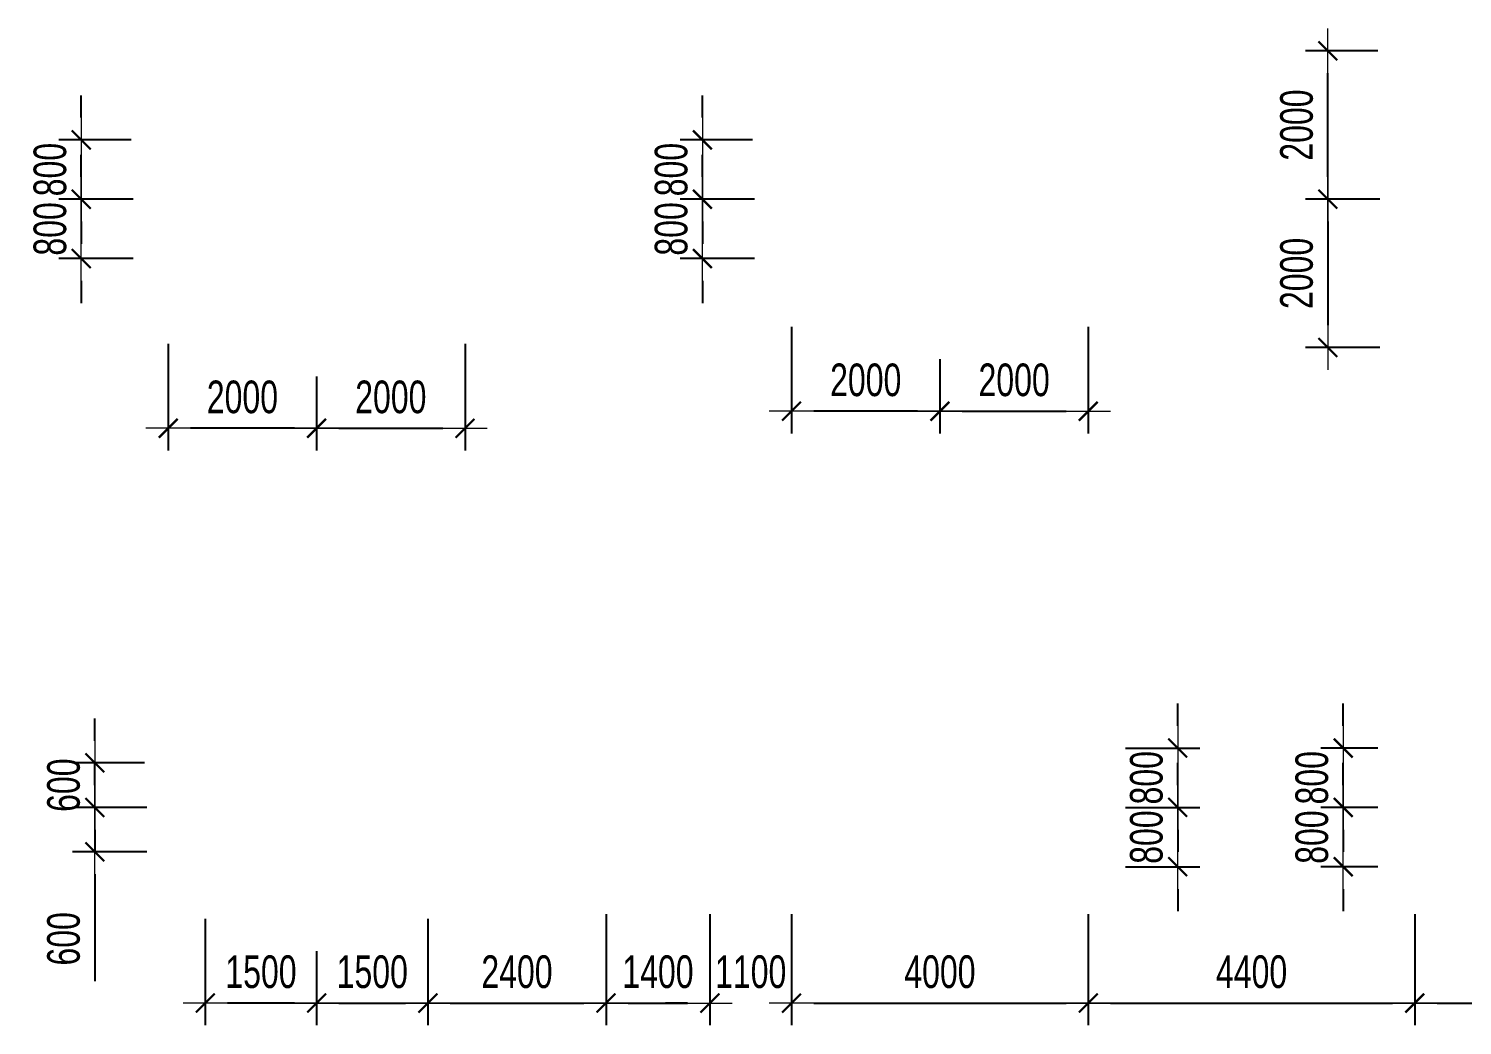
# Model space of a CAD drawing. Header units: millimetres. Extents: x -259680 to 389590, y -106473 to 139263.
# Drawn here: x 101919 to 121240, y 35562 to 49000 of the extents above; entities that cross this region are included whole.
import ezdxf

# ---------------------------------------------------------------- set-up
doc = ezdxf.new("R2010")
doc.units = ezdxf.units.MM
doc.layers.get('Defpoints').update_dxf_attribs({"color": 151, "lineweight": 9})
doc.layers.add('NDC_S_DIM', color=1, linetype='Continuous', lineweight=15)
doc.styles.add('NDC_DIM', font='', dxfattribs={"width": 0.75})
doc.styles.get('NDC_DIM').set_extended_font_data('Dotum')
doc.dimstyles.new('NDC_dim_200', dxfattribs={"dimscale": 200, "dimtxt": 2.2, "dimasz": 1.5, "dimexe": 1.5, "dimexo": 2.5, "dimgap": 1, "dimtad": 1, "dimdec": 0, "dimzin": 0, "dimdsep": 46, "dimtxsty": 'NDC_DIM', "dimblk": 'DIMMARK', "dimcen": 0.09, "dimdle": 1.2, "dimclrd": 1, "dimclre": 1, "dimclrt": 3, "dimadec": 0, "dimazin": 0, "dimtfac": 1, "dimtdec": 0, "dimtix": 1, "dimtofl": 0, "dimtmove": 0, "dimatfit": 3, "dimfxl": 6, "dimfxlon": 1, "dimtolj": 1, "dimtzin": 0, "dimarcsym": 0})

# ---------------------------------------------------------------- blocks, each defined once
blk = doc.blocks.new('DIMMARK')
at = {"layer": 'NDC_S_DIM', "color": 1}
blk.add_line((-1.5, 0), (1, 0), dxfattribs=at)
at = {"layer": 'NDC_S_DIM', "color": 2, "const_width": 0.1}
blk.add_lwpolyline([(-0.424, -0.424), (0.424, 0.424)], dxfattribs=at)
blk = doc.blocks.new('*D976')
at = {"layer": 'Defpoints', "color": 0, "ltscale": 100, "transparency": 16777216}
for p in [(107800, 45250), (105800, 44812), (107800, 43612)]:
    blk.add_point(p, dxfattribs=at)
at = {"layer": 'NDC_S_DIM', "color": 1, "lineweight": -2, "ltscale": 100, "transparency": 16777216}
for p, q in [((107800, 44750), (107800, 43312)), ((105800, 44312), (105800, 43312)), ((106100, 43612), (107500, 43612))]:
    blk.add_line(p, q, dxfattribs=at)
at = {"layer": 'NDC_S_DIM', "color": 1, "lineweight": -2, "ltscale": 100, "transparency": 16777216, "xscale": 300, "yscale": 300, "zscale": 300, "rotation": 180}
blk.add_blockref('DIMMARK', (105800, 43612), dxfattribs=at)
at = {"layer": 'NDC_S_DIM', "color": 1, "lineweight": -2, "ltscale": 100, "transparency": 16777216, "xscale": 300, "yscale": 300, "zscale": 300}
blk.add_blockref('DIMMARK', (107800, 43612), dxfattribs=at)
at = {"layer": 'NDC_S_DIM', "color": 3, "ltscale": 100, "transparency": 16777216, "insert": (106800, 44032), "char_height": 440, "attachment_point": 5, "style": 'NDC_DIM'}
blk.add_mtext('\\A1;2000', dxfattribs=at)
blk = doc.blocks.new('*D977')
at = {"layer": 'Defpoints', "color": 0, "ltscale": 100, "transparency": 16777216}
for p in [(103800, 45250), (105800, 44812), (103800, 43612)]:
    blk.add_point(p, dxfattribs=at)
at = {"layer": 'NDC_S_DIM', "color": 1, "lineweight": -2, "ltscale": 100, "transparency": 16777216}
for p, q in [((103800, 44750), (103800, 43312)), ((105800, 44312), (105800, 43312)), ((105500, 43612), (104100, 43612))]:
    blk.add_line(p, q, dxfattribs=at)
at = {"layer": 'NDC_S_DIM', "color": 1, "lineweight": -2, "ltscale": 100, "transparency": 16777216, "xscale": 300, "yscale": 300, "zscale": 300, "rotation": 180}
blk.add_blockref('DIMMARK', (103800, 43612), dxfattribs=at)
at = {"layer": 'NDC_S_DIM', "color": 1, "lineweight": -2, "ltscale": 100, "transparency": 16777216, "xscale": 300, "yscale": 300, "zscale": 300}
blk.add_blockref('DIMMARK', (105800, 43612), dxfattribs=at)
at = {"layer": 'NDC_S_DIM', "color": 3, "ltscale": 100, "transparency": 16777216, "insert": (104800, 44032), "char_height": 440, "attachment_point": 5, "style": 'NDC_DIM'}
blk.add_mtext('\\A1;2000', dxfattribs=at)
blk = doc.blocks.new('*D978')
at = {"layer": 'Defpoints', "color": 0, "ltscale": 100, "transparency": 16777216}
for p in [(103828, 46700), (102628, 45900), (103828, 45900)]:
    blk.add_point(p, dxfattribs=at)
at = {"layer": 'NDC_S_DIM', "color": 1, "lineweight": -2, "ltscale": 100, "transparency": 16777216}
for p, q in [((102628, 47000), (102628, 47300)), ((103328, 46700), (102328, 46700)), ((103328, 45900), (102328, 45900)), ((102628, 45600), (102628, 45300))]:
    blk.add_line(p, q, dxfattribs=at)
at = {"layer": 'NDC_S_DIM', "color": 1, "lineweight": -2, "ltscale": 100, "transparency": 16777216, "xscale": 300, "yscale": 300, "zscale": 300}
for p, rotation in [((102628, 46700), 270), ((102628, 45900), 90)]:
    blk.add_blockref('DIMMARK', p, dxfattribs=dict(at, rotation=rotation))
at = {"layer": 'NDC_S_DIM', "color": 3, "ltscale": 100, "transparency": 16777216, "insert": (102208, 46300), "char_height": 440, "attachment_point": 5, "rotation": 90, "style": 'NDC_DIM'}
blk.add_mtext('\\A1;800', dxfattribs=at)
blk = doc.blocks.new('*D979')
at = {"layer": 'Defpoints', "color": 0, "ltscale": 100, "transparency": 16777216}
for p in [(102628, 47500), (103800, 47500), (103828, 46700)]:
    blk.add_point(p, dxfattribs=at)
at = {"layer": 'NDC_S_DIM', "color": 1, "lineweight": -2, "ltscale": 100, "transparency": 16777216}
for p, q in [((102628, 47800), (102628, 48100)), ((103300, 47500), (102328, 47500)), ((103328, 46700), (102328, 46700)), ((102628, 46400), (102628, 46100))]:
    blk.add_line(p, q, dxfattribs=at)
at = {"layer": 'NDC_S_DIM', "color": 1, "lineweight": -2, "ltscale": 100, "transparency": 16777216, "xscale": 300, "yscale": 300, "zscale": 300}
for p, rotation in [((102628, 47500), 270), ((102628, 46700), 90)]:
    blk.add_blockref('DIMMARK', p, dxfattribs=dict(at, rotation=rotation))
at = {"layer": 'NDC_S_DIM', "color": 3, "ltscale": 100, "transparency": 16777216, "insert": (102208, 47100), "char_height": 440, "attachment_point": 5, "rotation": 90, "style": 'NDC_DIM'}
blk.add_mtext('\\A1;800', dxfattribs=at)
blk = doc.blocks.new('*D980')
at = {"layer": 'Defpoints', "color": 0, "ltscale": 100, "transparency": 16777216}
for p in [(116200, 45480), (114200, 45042), (116200, 43842)]:
    blk.add_point(p, dxfattribs=at)
at = {"layer": 'NDC_S_DIM', "color": 1, "lineweight": -2, "ltscale": 100, "transparency": 16777216}
for p, q in [((116200, 44980), (116200, 43542)), ((114200, 44542), (114200, 43542)), ((114500, 43842), (115900, 43842))]:
    blk.add_line(p, q, dxfattribs=at)
at = {"layer": 'NDC_S_DIM', "color": 1, "lineweight": -2, "ltscale": 100, "transparency": 16777216, "xscale": 300, "yscale": 300, "zscale": 300, "rotation": 180}
blk.add_blockref('DIMMARK', (114200, 43842), dxfattribs=at)
at = {"layer": 'NDC_S_DIM', "color": 1, "lineweight": -2, "ltscale": 100, "transparency": 16777216, "xscale": 300, "yscale": 300, "zscale": 300}
blk.add_blockref('DIMMARK', (116200, 43842), dxfattribs=at)
at = {"layer": 'NDC_S_DIM', "color": 3, "ltscale": 100, "transparency": 16777216, "insert": (115200, 44262), "char_height": 440, "attachment_point": 5, "style": 'NDC_DIM'}
blk.add_mtext('\\A1;2000', dxfattribs=at)
blk = doc.blocks.new('*D981')
at = {"layer": 'Defpoints', "color": 0, "ltscale": 100, "transparency": 16777216}
for p in [(112200, 45480), (114200, 45042), (112200, 43842)]:
    blk.add_point(p, dxfattribs=at)
at = {"layer": 'NDC_S_DIM', "color": 1, "lineweight": -2, "ltscale": 100, "transparency": 16777216}
for p, q in [((112200, 44980), (112200, 43542)), ((114200, 44542), (114200, 43542)), ((113900, 43842), (112500, 43842))]:
    blk.add_line(p, q, dxfattribs=at)
at = {"layer": 'NDC_S_DIM', "color": 1, "lineweight": -2, "ltscale": 100, "transparency": 16777216, "xscale": 300, "yscale": 300, "zscale": 300, "rotation": 180}
blk.add_blockref('DIMMARK', (112200, 43842), dxfattribs=at)
at = {"layer": 'NDC_S_DIM', "color": 1, "lineweight": -2, "ltscale": 100, "transparency": 16777216, "xscale": 300, "yscale": 300, "zscale": 300}
blk.add_blockref('DIMMARK', (114200, 43842), dxfattribs=at)
at = {"layer": 'NDC_S_DIM', "color": 3, "ltscale": 100, "transparency": 16777216, "insert": (113200, 44262), "char_height": 440, "attachment_point": 5, "style": 'NDC_DIM'}
blk.add_mtext('\\A1;2000', dxfattribs=at)
blk = doc.blocks.new('*D982')
at = {"layer": 'Defpoints', "color": 0, "ltscale": 100, "transparency": 16777216}
for p in [(112200, 46700), (111000, 45900), (112200, 45900)]:
    blk.add_point(p, dxfattribs=at)
at = {"layer": 'NDC_S_DIM', "color": 1, "lineweight": -2, "ltscale": 100, "transparency": 16777216}
for p, q in [((111000, 47000), (111000, 47300)), ((111700, 46700), (110700, 46700)), ((111700, 45900), (110700, 45900)), ((111000, 45600), (111000, 45300))]:
    blk.add_line(p, q, dxfattribs=at)
at = {"layer": 'NDC_S_DIM', "color": 1, "lineweight": -2, "ltscale": 100, "transparency": 16777216, "xscale": 300, "yscale": 300, "zscale": 300}
for p, rotation in [((111000, 46700), 270), ((111000, 45900), 90)]:
    blk.add_blockref('DIMMARK', p, dxfattribs=dict(at, rotation=rotation))
at = {"layer": 'NDC_S_DIM', "color": 3, "ltscale": 100, "transparency": 16777216, "insert": (110580, 46300), "char_height": 440, "attachment_point": 5, "rotation": 90, "style": 'NDC_DIM'}
blk.add_mtext('\\A1;800', dxfattribs=at)
blk = doc.blocks.new('*D983')
at = {"layer": 'Defpoints', "color": 0, "ltscale": 100, "transparency": 16777216}
for p in [(111000, 47500), (112172, 47500), (112200, 46700)]:
    blk.add_point(p, dxfattribs=at)
at = {"layer": 'NDC_S_DIM', "color": 1, "lineweight": -2, "ltscale": 100, "transparency": 16777216}
for p, q in [((111000, 47800), (111000, 48100)), ((111672, 47500), (110700, 47500)), ((111700, 46700), (110700, 46700)), ((111000, 46400), (111000, 46100))]:
    blk.add_line(p, q, dxfattribs=at)
at = {"layer": 'NDC_S_DIM', "color": 1, "lineweight": -2, "ltscale": 100, "transparency": 16777216, "xscale": 300, "yscale": 300, "zscale": 300}
for p, rotation in [((111000, 47500), 270), ((111000, 46700), 90)]:
    blk.add_blockref('DIMMARK', p, dxfattribs=dict(at, rotation=rotation))
at = {"layer": 'NDC_S_DIM', "color": 3, "ltscale": 100, "transparency": 16777216, "insert": (110580, 47100), "char_height": 440, "attachment_point": 5, "rotation": 90, "style": 'NDC_DIM'}
blk.add_mtext('\\A1;800', dxfattribs=at)
blk = doc.blocks.new('*D985')
at = {"layer": 'Defpoints', "color": 0, "ltscale": 100, "transparency": 16777216}
for p in [(120628, 46700), (119428, 44700), (120628, 44700)]:
    blk.add_point(p, dxfattribs=at)
at = {"layer": 'NDC_S_DIM', "color": 1, "lineweight": -2, "ltscale": 100, "transparency": 16777216}
for p, q in [((120128, 46700), (119128, 46700)), ((119428, 46400), (119428, 45000)), ((120128, 44700), (119128, 44700))]:
    blk.add_line(p, q, dxfattribs=at)
at = {"layer": 'NDC_S_DIM', "color": 1, "lineweight": -2, "ltscale": 100, "transparency": 16777216, "xscale": 300, "yscale": 300, "zscale": 300}
for p, rotation in [((119428, 46700), 90), ((119428, 44700), 270)]:
    blk.add_blockref('DIMMARK', p, dxfattribs=dict(at, rotation=rotation))
at = {"layer": 'NDC_S_DIM', "color": 3, "ltscale": 100, "transparency": 16777216, "insert": (119008, 45700), "char_height": 440, "attachment_point": 5, "rotation": 90, "style": 'NDC_DIM'}
blk.add_mtext('\\A1;2000', dxfattribs=at)
blk = doc.blocks.new('*D986')
at = {"layer": 'Defpoints', "color": 0, "ltscale": 100, "transparency": 16777216}
for p in [(119428, 48700), (120600, 48700), (120628, 46700)]:
    blk.add_point(p, dxfattribs=at)
at = {"layer": 'NDC_S_DIM', "color": 1, "lineweight": -2, "ltscale": 100, "transparency": 16777216}
for p, q in [((120100, 48700), (119128, 48700)), ((119428, 47000), (119428, 48400)), ((120128, 46700), (119128, 46700))]:
    blk.add_line(p, q, dxfattribs=at)
at = {"layer": 'NDC_S_DIM', "color": 1, "lineweight": -2, "ltscale": 100, "transparency": 16777216, "xscale": 300, "yscale": 300, "zscale": 300}
for p, rotation in [((119428, 48700), 90), ((119428, 46700), 270)]:
    blk.add_blockref('DIMMARK', p, dxfattribs=dict(at, rotation=rotation))
at = {"layer": 'NDC_S_DIM', "color": 3, "ltscale": 100, "transparency": 16777216, "insert": (119008, 47700), "char_height": 440, "attachment_point": 5, "rotation": 90, "style": 'NDC_DIM'}
blk.add_mtext('\\A1;2000', dxfattribs=at)
blk = doc.blocks.new('*D988')
at = {"layer": 'Defpoints', "color": 0, "ltscale": 100, "transparency": 16777216}
for p in [(107300, 37500), (105800, 37062), (107300, 35862)]:
    blk.add_point(p, dxfattribs=at)
at = {"layer": 'NDC_S_DIM', "color": 1, "lineweight": -2, "ltscale": 100, "transparency": 16777216}
for p, q in [((107300, 37000), (107300, 35562)), ((105800, 36562), (105800, 35562)), ((106100, 35862), (107000, 35862))]:
    blk.add_line(p, q, dxfattribs=at)
at = {"layer": 'NDC_S_DIM', "color": 1, "lineweight": -2, "ltscale": 100, "transparency": 16777216, "xscale": 300, "yscale": 300, "zscale": 300, "rotation": 180}
blk.add_blockref('DIMMARK', (105800, 35862), dxfattribs=at)
at = {"layer": 'NDC_S_DIM', "color": 1, "lineweight": -2, "ltscale": 100, "transparency": 16777216, "xscale": 300, "yscale": 300, "zscale": 300}
blk.add_blockref('DIMMARK', (107300, 35862), dxfattribs=at)
at = {"layer": 'NDC_S_DIM', "color": 3, "ltscale": 100, "transparency": 16777216, "insert": (106550, 36282), "char_height": 440, "attachment_point": 5, "style": 'NDC_DIM'}
blk.add_mtext('\\A1;1500', dxfattribs=at)
blk = doc.blocks.new('*D989')
at = {"layer": 'Defpoints', "color": 0, "ltscale": 100, "transparency": 16777216}
for p in [(104300, 37500), (105800, 37062), (104300, 35862)]:
    blk.add_point(p, dxfattribs=at)
at = {"layer": 'NDC_S_DIM', "color": 1, "lineweight": -2, "ltscale": 100, "transparency": 16777216}
for p, q in [((104300, 37000), (104300, 35562)), ((105800, 36562), (105800, 35562)), ((105500, 35862), (104600, 35862))]:
    blk.add_line(p, q, dxfattribs=at)
at = {"layer": 'NDC_S_DIM', "color": 1, "lineweight": -2, "ltscale": 100, "transparency": 16777216, "xscale": 300, "yscale": 300, "zscale": 300, "rotation": 180}
blk.add_blockref('DIMMARK', (104300, 35862), dxfattribs=at)
at = {"layer": 'NDC_S_DIM', "color": 1, "lineweight": -2, "ltscale": 100, "transparency": 16777216, "xscale": 300, "yscale": 300, "zscale": 300}
blk.add_blockref('DIMMARK', (105800, 35862), dxfattribs=at)
at = {"layer": 'NDC_S_DIM', "color": 3, "ltscale": 100, "transparency": 16777216, "insert": (105050, 36282), "char_height": 440, "attachment_point": 5, "style": 'NDC_DIM'}
blk.add_mtext('\\A1;1500', dxfattribs=at)
blk = doc.blocks.new('*D990')
at = {"layer": 'Defpoints', "color": 0, "ltscale": 100, "transparency": 16777216}
for p in [(104011, 38500), (102811, 37900), (104011, 37900)]:
    blk.add_point(p, dxfattribs=at)
at = {"layer": 'NDC_S_DIM', "color": 1, "lineweight": -2, "ltscale": 100, "transparency": 16777216}
for p, q in [((102811, 38800), (102811, 39100)), ((103511, 38500), (102511, 38500)), ((103511, 37900), (102511, 37900)), ((102811, 37600), (102811, 36156))]:
    blk.add_line(p, q, dxfattribs=at)
at = {"layer": 'NDC_S_DIM', "color": 1, "lineweight": -2, "ltscale": 100, "transparency": 16777216, "xscale": 300, "yscale": 300, "zscale": 300}
for p, rotation in [((102811, 38500), 270), ((102811, 37900), 90)]:
    blk.add_blockref('DIMMARK', p, dxfattribs=dict(at, rotation=rotation))
at = {"layer": 'NDC_S_DIM', "color": 3, "ltscale": 100, "transparency": 16777216, "insert": (102391, 36728), "char_height": 440, "attachment_point": 5, "rotation": 90, "style": 'NDC_DIM'}
blk.add_mtext('\\A1;600', dxfattribs=at)
blk = doc.blocks.new('*D991')
at = {"layer": 'Defpoints', "color": 0, "ltscale": 100, "transparency": 16777216}
for p in [(102811, 39100), (103982, 39100), (104011, 38500)]:
    blk.add_point(p, dxfattribs=at)
at = {"layer": 'NDC_S_DIM', "color": 1, "lineweight": -2, "ltscale": 100, "transparency": 16777216}
for p, q in [((102811, 39400), (102811, 39700)), ((103482, 39100), (102511, 39100)), ((103511, 38500), (102511, 38500)), ((102811, 38200), (102811, 37900))]:
    blk.add_line(p, q, dxfattribs=at)
at = {"layer": 'NDC_S_DIM', "color": 1, "lineweight": -2, "ltscale": 100, "transparency": 16777216, "xscale": 300, "yscale": 300, "zscale": 300}
for p, rotation in [((102811, 39100), 270), ((102811, 38500), 90)]:
    blk.add_blockref('DIMMARK', p, dxfattribs=dict(at, rotation=rotation))
at = {"layer": 'NDC_S_DIM', "color": 3, "ltscale": 100, "transparency": 16777216, "insert": (102391, 38800), "char_height": 440, "attachment_point": 5, "rotation": 90, "style": 'NDC_DIM'}
blk.add_mtext('\\A1;600', dxfattribs=at)
blk = doc.blocks.new('*D992')
at = {"layer": 'Defpoints', "color": 0, "ltscale": 100, "transparency": 16777216}
for p in [(109700, 37800), (107300, 37500), (109700, 35862)]:
    blk.add_point(p, dxfattribs=at)
at = {"layer": 'NDC_S_DIM', "color": 1, "lineweight": -2, "ltscale": 100, "transparency": 16777216}
for p, q in [((107300, 37000), (107300, 35562)), ((109700, 37062), (109700, 35562)), ((107600, 35862), (109400, 35862))]:
    blk.add_line(p, q, dxfattribs=at)
at = {"layer": 'NDC_S_DIM', "color": 1, "lineweight": -2, "ltscale": 100, "transparency": 16777216, "xscale": 300, "yscale": 300, "zscale": 300, "rotation": 180}
blk.add_blockref('DIMMARK', (107300, 35862), dxfattribs=at)
at = {"layer": 'NDC_S_DIM', "color": 1, "lineweight": -2, "ltscale": 100, "transparency": 16777216, "xscale": 300, "yscale": 300, "zscale": 300}
blk.add_blockref('DIMMARK', (109700, 35862), dxfattribs=at)
at = {"layer": 'NDC_S_DIM', "color": 3, "ltscale": 100, "transparency": 16777216, "insert": (108500, 36282), "char_height": 440, "attachment_point": 5, "style": 'NDC_DIM'}
blk.add_mtext('\\A1;2400', dxfattribs=at)
blk = doc.blocks.new('*D993')
at = {"layer": 'Defpoints', "color": 0, "ltscale": 100, "transparency": 16777216}
for p in [(109700, 37800), (111100, 37800), (111100, 35862)]:
    blk.add_point(p, dxfattribs=at)
at = {"layer": 'NDC_S_DIM', "color": 1, "lineweight": -2, "ltscale": 100, "transparency": 16777216}
for p, q in [((109700, 37062), (109700, 35562)), ((111100, 37062), (111100, 35562)), ((110000, 35862), (110800, 35862))]:
    blk.add_line(p, q, dxfattribs=at)
at = {"layer": 'NDC_S_DIM', "color": 1, "lineweight": -2, "ltscale": 100, "transparency": 16777216, "xscale": 300, "yscale": 300, "zscale": 300, "rotation": 180}
blk.add_blockref('DIMMARK', (109700, 35862), dxfattribs=at)
at = {"layer": 'NDC_S_DIM', "color": 1, "lineweight": -2, "ltscale": 100, "transparency": 16777216, "xscale": 300, "yscale": 300, "zscale": 300}
blk.add_blockref('DIMMARK', (111100, 35862), dxfattribs=at)
at = {"layer": 'NDC_S_DIM', "color": 3, "ltscale": 100, "transparency": 16777216, "insert": (110400, 36282), "char_height": 440, "attachment_point": 5, "style": 'NDC_DIM'}
blk.add_mtext('\\A1;1400', dxfattribs=at)
blk = doc.blocks.new('*D994')
at = {"layer": 'Defpoints', "color": 0, "ltscale": 100, "transparency": 16777216}
for p in [(111100, 37800), (112200, 37800), (112200, 35862)]:
    blk.add_point(p, dxfattribs=at)
at = {"layer": 'NDC_S_DIM', "color": 1, "lineweight": -2, "ltscale": 100, "transparency": 16777216}
for p, q in [((111100, 37062), (111100, 35562)), ((112200, 37062), (112200, 35562)), ((110800, 35862), (110500, 35862)), ((112500, 35862), (112800, 35862))]:
    blk.add_line(p, q, dxfattribs=at)
at = {"layer": 'NDC_S_DIM', "color": 1, "lineweight": -2, "ltscale": 100, "transparency": 16777216, "xscale": 300, "yscale": 300, "zscale": 300}
blk.add_blockref('DIMMARK', (111100, 35862), dxfattribs=at)
at = {"layer": 'NDC_S_DIM', "color": 1, "lineweight": -2, "ltscale": 100, "transparency": 16777216, "xscale": 300, "yscale": 300, "zscale": 300, "rotation": 180}
blk.add_blockref('DIMMARK', (112200, 35862), dxfattribs=at)
at = {"layer": 'NDC_S_DIM', "color": 3, "ltscale": 100, "transparency": 16777216, "insert": (111650, 36282), "char_height": 440, "attachment_point": 5, "style": 'NDC_DIM'}
blk.add_mtext('\\A1;1100', dxfattribs=at)
blk = doc.blocks.new('*D995')
at = {"layer": 'Defpoints', "color": 0, "ltscale": 100, "transparency": 16777216}
for p in [(112200, 37700), (116200, 37700), (116200, 35862)]:
    blk.add_point(p, dxfattribs=at)
at = {"layer": 'NDC_S_DIM', "color": 1, "lineweight": -2, "ltscale": 100, "transparency": 16777216}
for p, q in [((112200, 37062), (112200, 35562)), ((116200, 37062), (116200, 35562)), ((112500, 35862), (115900, 35862))]:
    blk.add_line(p, q, dxfattribs=at)
at = {"layer": 'NDC_S_DIM', "color": 1, "lineweight": -2, "ltscale": 100, "transparency": 16777216, "xscale": 300, "yscale": 300, "zscale": 300, "rotation": 180}
blk.add_blockref('DIMMARK', (112200, 35862), dxfattribs=at)
at = {"layer": 'NDC_S_DIM', "color": 1, "lineweight": -2, "ltscale": 100, "transparency": 16777216, "xscale": 300, "yscale": 300, "zscale": 300}
blk.add_blockref('DIMMARK', (116200, 35862), dxfattribs=at)
at = {"layer": 'NDC_S_DIM', "color": 3, "ltscale": 100, "transparency": 16777216, "insert": (114200, 36282), "char_height": 440, "attachment_point": 5, "style": 'NDC_DIM'}
blk.add_mtext('\\A1;4000', dxfattribs=at)
blk = doc.blocks.new('*D996')
at = {"layer": 'Defpoints', "color": 0, "ltscale": 100, "transparency": 16777216}
for p in [(116200, 38500), (116200, 37700), (117404, 37700)]:
    blk.add_point(p, dxfattribs=at)
at = {"layer": 'NDC_S_DIM', "color": 1, "lineweight": -2, "ltscale": 100, "transparency": 16777216}
for p, q in [((117404, 38800), (117404, 39100)), ((116700, 38500), (117704, 38500)), ((116700, 37700), (117704, 37700)), ((117404, 37400), (117404, 37100))]:
    blk.add_line(p, q, dxfattribs=at)
at = {"layer": 'NDC_S_DIM', "color": 1, "lineweight": -2, "ltscale": 100, "transparency": 16777216, "xscale": 300, "yscale": 300, "zscale": 300}
for p, rotation in [((117404, 38500), 270), ((117404, 37700), 90)]:
    blk.add_blockref('DIMMARK', p, dxfattribs=dict(at, rotation=rotation))
at = {"layer": 'NDC_S_DIM', "color": 3, "ltscale": 100, "transparency": 16777216, "insert": (116984, 38100), "char_height": 440, "attachment_point": 5, "rotation": 90, "style": 'NDC_DIM'}
blk.add_mtext('\\A1;800', dxfattribs=at)
blk = doc.blocks.new('*D240')
at = {"layer": 'Defpoints', "color": 0, "ltscale": 100, "transparency": 16777216}
for p in [(116200, 39300), (117404, 39300), (116200, 38500)]:
    blk.add_point(p, dxfattribs=at)
at = {"layer": 'NDC_S_DIM', "color": 1, "lineweight": -2, "ltscale": 100, "transparency": 16777216}
for p, q in [((117404, 39600), (117404, 39900)), ((116700, 39300), (117704, 39300)), ((116700, 38500), (117704, 38500)), ((117404, 38200), (117404, 37900))]:
    blk.add_line(p, q, dxfattribs=at)
at = {"layer": 'NDC_S_DIM', "color": 1, "lineweight": -2, "ltscale": 100, "transparency": 16777216, "xscale": 300, "yscale": 300, "zscale": 300}
for p, rotation in [((117404, 39300), 270), ((117404, 38500), 90)]:
    blk.add_blockref('DIMMARK', p, dxfattribs=dict(at, rotation=rotation))
at = {"layer": 'NDC_S_DIM', "color": 3, "ltscale": 100, "transparency": 16777216, "insert": (116984, 38900), "char_height": 440, "attachment_point": 5, "rotation": 90, "style": 'NDC_DIM'}
blk.add_mtext('\\A1;800', dxfattribs=at)
blk = doc.blocks.new('*D241')
at = {"layer": 'Defpoints', "color": 0, "ltscale": 100, "transparency": 16777216}
for p in [(116200, 37700), (120600, 37700), (120600, 35862)]:
    blk.add_point(p, dxfattribs=at)
at = {"layer": 'NDC_S_DIM', "color": 1, "lineweight": -2, "ltscale": 100, "transparency": 16777216}
for p, q in [((116200, 37062), (116200, 35562)), ((120600, 37062), (120600, 35562)), ((116500, 35862), (120300, 35862))]:
    blk.add_line(p, q, dxfattribs=at)
at = {"layer": 'NDC_S_DIM', "color": 1, "lineweight": -2, "ltscale": 100, "transparency": 16777216, "xscale": 300, "yscale": 300, "zscale": 300, "rotation": 180}
blk.add_blockref('DIMMARK', (116200, 35862), dxfattribs=at)
at = {"layer": 'NDC_S_DIM', "color": 1, "lineweight": -2, "ltscale": 100, "transparency": 16777216, "xscale": 300, "yscale": 300, "zscale": 300}
blk.add_blockref('DIMMARK', (120600, 35862), dxfattribs=at)
at = {"layer": 'NDC_S_DIM', "color": 3, "ltscale": 100, "transparency": 16777216, "insert": (118400, 36282), "char_height": 440, "attachment_point": 5, "style": 'NDC_DIM'}
blk.add_mtext('\\A1;4400', dxfattribs=at)
blk = doc.blocks.new('*D242')
at = {"layer": 'Defpoints', "color": 0, "ltscale": 100, "transparency": 16777216}
for p in [(120600, 37700), (124600, 37700), (124600, 35862)]:
    blk.add_point(p, dxfattribs=at)
at = {"layer": 'NDC_S_DIM', "color": 1, "lineweight": -2, "ltscale": 100, "transparency": 16777216}
for p, q in [((120600, 37062), (120600, 35562)), ((124600, 37062), (124600, 35562)), ((120900, 35862), (124300, 35862))]:
    blk.add_line(p, q, dxfattribs=at)
at = {"layer": 'NDC_S_DIM', "color": 1, "lineweight": -2, "ltscale": 100, "transparency": 16777216, "xscale": 300, "yscale": 300, "zscale": 300, "rotation": 180}
blk.add_blockref('DIMMARK', (120600, 35862), dxfattribs=at)
at = {"layer": 'NDC_S_DIM', "color": 1, "lineweight": -2, "ltscale": 100, "transparency": 16777216, "xscale": 300, "yscale": 300, "zscale": 300}
blk.add_blockref('DIMMARK', (124600, 35862), dxfattribs=at)
at = {"layer": 'NDC_S_DIM', "color": 3, "ltscale": 100, "transparency": 16777216, "insert": (122600, 36282), "char_height": 440, "attachment_point": 5, "style": 'NDC_DIM'}
blk.add_mtext('\\A1;4000', dxfattribs=at)
blk = doc.blocks.new('*D266')
at = {"layer": 'Defpoints', "color": 0, "ltscale": 100, "transparency": 16777216}
for p in [(120600, 39300), (119635, 38500), (120600, 38500)]:
    blk.add_point(p, dxfattribs=at)
at = {"layer": 'NDC_S_DIM', "color": 1, "lineweight": -2, "ltscale": 100, "transparency": 16777216}
for p, q in [((119635, 39600), (119635, 39900)), ((120100, 39300), (119335, 39300)), ((120100, 38500), (119335, 38500)), ((119635, 38200), (119635, 37900))]:
    blk.add_line(p, q, dxfattribs=at)
at = {"layer": 'NDC_S_DIM', "color": 1, "lineweight": -2, "ltscale": 100, "transparency": 16777216, "xscale": 300, "yscale": 300, "zscale": 300}
for p, rotation in [((119635, 39300), 270), ((119635, 38500), 90)]:
    blk.add_blockref('DIMMARK', p, dxfattribs=dict(at, rotation=rotation))
at = {"layer": 'NDC_S_DIM', "color": 3, "ltscale": 100, "transparency": 16777216, "insert": (119214, 38900), "char_height": 440, "attachment_point": 5, "rotation": 90, "style": 'NDC_DIM'}
blk.add_mtext('\\A1;800', dxfattribs=at)
blk = doc.blocks.new('*D285')
at = {"layer": 'Defpoints', "color": 0, "ltscale": 100, "transparency": 16777216}
for p in [(120600, 38500), (119635, 37700), (120600, 37700)]:
    blk.add_point(p, dxfattribs=at)
at = {"layer": 'NDC_S_DIM', "color": 1, "lineweight": -2, "ltscale": 100, "transparency": 16777216}
for p, q in [((119635, 38800), (119635, 39100)), ((120100, 38500), (119335, 38500)), ((120100, 37700), (119335, 37700)), ((119635, 37400), (119635, 37100))]:
    blk.add_line(p, q, dxfattribs=at)
at = {"layer": 'NDC_S_DIM', "color": 1, "lineweight": -2, "ltscale": 100, "transparency": 16777216, "xscale": 300, "yscale": 300, "zscale": 300}
for p, rotation in [((119635, 38500), 270), ((119635, 37700), 90)]:
    blk.add_blockref('DIMMARK', p, dxfattribs=dict(at, rotation=rotation))
at = {"layer": 'NDC_S_DIM', "color": 3, "ltscale": 100, "transparency": 16777216, "insert": (119214, 38100), "char_height": 440, "attachment_point": 5, "rotation": 90, "style": 'NDC_DIM'}
blk.add_mtext('\\A1;800', dxfattribs=at)

msp = doc.modelspace()

# ---------------------------------------------------------------- dimensions: what is measured, and where the dimension line sits
at = {"layer": 'NDC_S_DIM', "ltscale": 100}
for base, p1, p2, angle, picture, middle in [((119428.4, 48700), (120628.4, 46700), (120600, 48700), 90, '*D986', (119008.1, 47700)), ((102628.4, 47500), (103828.4, 46700), (103800, 47500), 90, '*D979', (102208.1, 47100)), ((111000, 47500), (112200, 46700), (112171.6, 47500), 90, '*D983', (110579.7, 47100)), ((102628.4, 45900), (103828.4, 46700), (103828.4, 45900), 270, '*D978', (102208.1, 46300)), ((111000, 45900), (112200, 46700), (112200, 45900), 270, '*D982', (110579.7, 46300)), ((119428.4, 44700), (120628.4, 46700), (120628.4, 44700), 270, '*D985', (119008.1, 45700)), ((112200, 43841.7), (114200, 45041.7), (112200, 45480), 180, '*D981', (113200, 44262)), ((103800, 43611.7), (105800, 44811.7), (103800, 45250), 180, '*D977', (104800, 44032)), ((117404, 39300), (116200, 38500), (116200, 39300), 90, '*D240', (116983.7, 38900)), ((119634.7, 38500), (120600, 39300), (120600, 38500), 90, '*D266', (119214.4, 38900)), ((102810.9, 39100), (104010.9, 38500), (103982.4, 39100), 90, '*D991', (102390.6, 38800)), ((117404, 37700), (116200, 38500), (116200, 37700), 90, '*D996', (116983.7, 38100)), ((119634.7, 37700), (120600, 38500), (120600, 37700), 90, '*D285', (119214.4, 38100)), ((104300, 35861.7), (105800, 37061.7), (104300, 37500), 180, '*D989', (105050, 36282))]:
    dim = msp.add_linear_dim(base=base, p1=p1, p2=p2, angle=angle, dimstyle='NDC_dim_200', dxfattribs=at)
    dim.commit()
    dim.dimension.update_dxf_attribs({"geometry": picture, "text_midpoint": middle})
for base, p1, p2, picture, middle in [((116200, 43841.7), (114200, 45041.7), (116200, 45480), '*D980', (115200, 44262)), ((107800, 43611.7), (105800, 44811.7), (107800, 45250), '*D976', (106800, 44032)), ((109700, 35861.7), (107300, 37500), (109700, 37800), '*D992', (108500, 36282)), ((111100, 35861.7), (109700, 37800), (111100, 37800), '*D993', (110400, 36282)), ((112200, 35861.7), (111100, 37800), (112200, 37800), '*D994', (111650, 36282)), ((116200, 35861.7), (112200, 37700), (116200, 37700), '*D995', (114200, 36282)), ((120600, 35861.7), (116200, 37700), (120600, 37700), '*D241', (118400, 36282)), ((124600, 35861.7), (120600, 37700), (124600, 37700), '*D242', (122600, 36282)), ((107300, 35861.7), (105800, 37061.7), (107300, 37500), '*D988', (106550, 36282))]:
    dim = msp.add_linear_dim(base=base, p1=p1, p2=p2, dimstyle='NDC_dim_200', dxfattribs=at)
    dim.commit()
    dim.dimension.update_dxf_attribs({"geometry": picture, "text_midpoint": middle})
dim = msp.add_linear_dim(base=(102810.9, 37900), p1=(104010.9, 38500), p2=(104010.9, 37900), angle=270, dimstyle='NDC_dim_200', dxfattribs=at)
dim.commit()
dim.dimension.update_dxf_attribs({"geometry": '*D990', "text_midpoint": (102810.9, 36727.9), "dimtype": 160})

doc.saveas('drawing.dxf')
